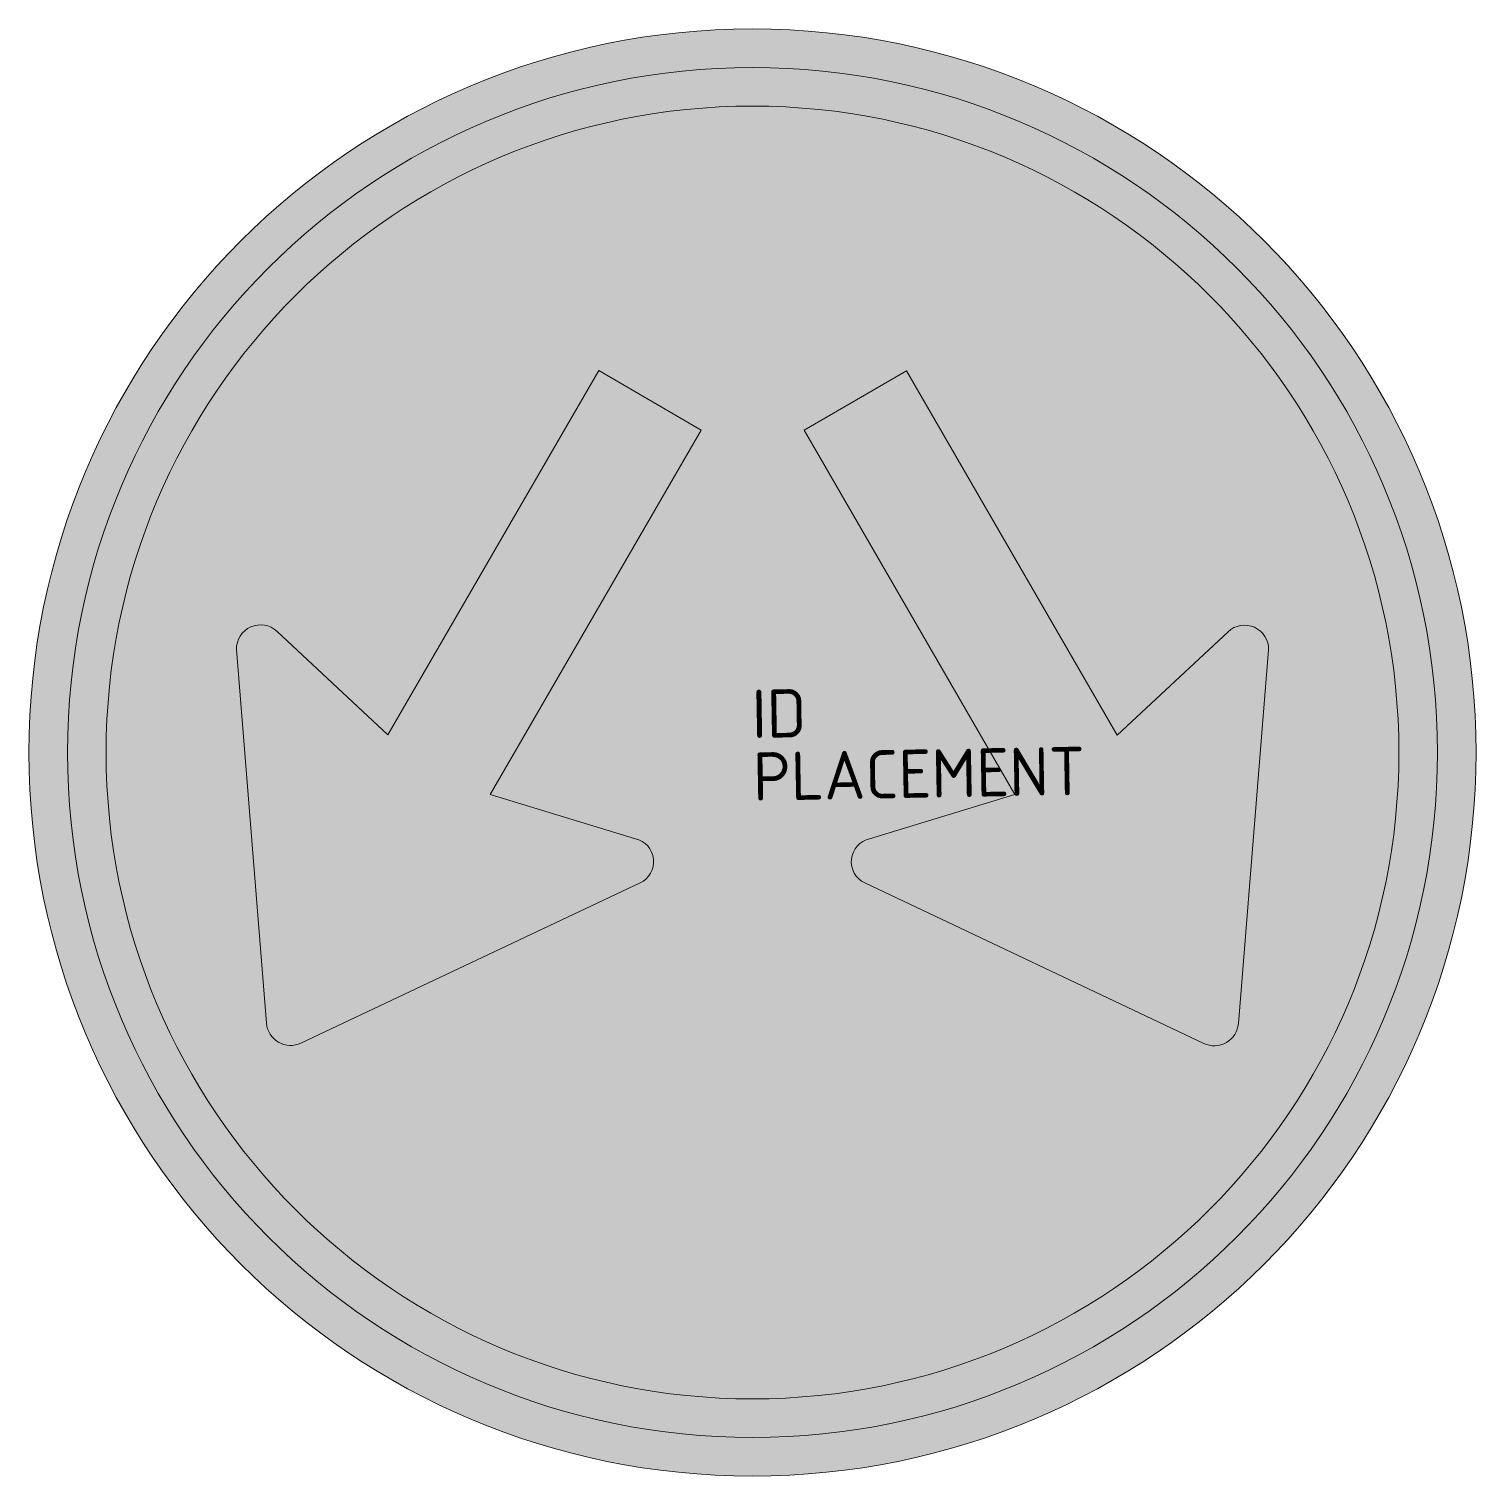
# Model space of a CAD drawing. Extents: x -3.75 to 3.75, y -3.75 to 3.75.
import ezdxf
from ezdxf.enums import TextEntityAlignment as Align

# ---------------------------------------------------------------- set-up
doc = ezdxf.new("R2010")
doc.units = 0
doc.styles.add('NLCS-ISO', font='NLCS-ISO.ttf', dxfattribs={"height": 0.25})

msp = doc.modelspace()

# ---------------------------------------------------------------- hatches: boundary and pattern name
at = {"true_color": 0x005b8c}
h = msp.add_hatch(color=146, dxfattribs=at)
h.dxf.hatch_style = 1
h.paths.add_polyline_path([(3.3569, 1.1548), (3.546, 1.2199, 0.577878), (-2.8334, 2.4565), (-2.6822, 2.3255, -0.577878)])
at = {"true_color": 0xf1f0ea}
h = msp.add_hatch(color=7, dxfattribs=at)
h.dxf.hatch_style = 1
h.paths.add_polyline_path([(-2.6822, 2.3255), (-2.5311, 2.1945, -0.577878), (3.1678, 1.0898), (3.3569, 1.1548, 0.577878)])
at = {"true_color": 0x005b8c}
h = msp.add_hatch(color=146, dxfattribs=at)
h.dxf.hatch_style = 1
h.paths.add_polyline_path([(-0.7969, 1.9792), (-0.2668, 1.6713), (-1.2343, 0.0005), (1.2343, -0.0005), (0.268, 1.6711), (0.7984, 1.9786), (1.8904, 0.0894), (2.4647, 0.6261, -0.664148), (2.675, 0.5319), (2.6318, -0.001), (3.35, -0.0012, 1), (-3.35, 0.0012), (-2.6318, 0.001), (-2.6746, 0.5339, -0.664148), (-2.4642, 0.6279), (-1.8904, 0.0909)])
h = msp.add_hatch(color=146, dxfattribs=at)
h.dxf.hatch_style = 1
h.paths.add_polyline_path([(-2.6822, 2.3255), (-2.8334, 2.4565, 0.180494), (-3.75, 0, 0.414214), (0, -3.75), (0, -3.55, -0.414214), (-3.55, 0, -0.180494)])
at = {"true_color": 0xf1f0ea}
h = msp.add_hatch(color=7, dxfattribs=at)
h.dxf.hatch_style = 1
h.paths.add_polyline_path([(-3.35, 0, -0.180494), (-2.5311, 2.1945), (-2.6822, 2.3255, 0.180494), (-3.55, 0, 0.414214), (0, -3.55), (0, -3.35, -0.414214)])
h = msp.add_hatch(color=7, dxfattribs=at)
h.dxf.hatch_style = 1
h.paths.add_polyline_path([(-1.3602, -0.2171), (-0.2668, 1.6713), (-0.7969, 1.9792), (-1.8904, 0.0909), (-2.4642, 0.6279, 0.664148), (-2.6746, 0.5339), (-2.5191, -1.4025, 0.524933), (-2.3399, -1.506), (-0.5823, -0.6758, 0.712371), (-0.6072, -0.4467)])
h = msp.add_hatch(color=7, dxfattribs=at)
h.dxf.hatch_style = 1
h.paths.add_polyline_path([(2.675, 0.5319, 0.664148), (2.4647, 0.6261), (1.8904, 0.0894), (0.7984, 1.9786), (0.268, 1.6711), (1.3601, -0.2181), (0.6069, -0.4472, 0.712371), (0.5818, -0.6763), (2.3392, -1.5079, 0.523878), (2.5181, -1.4043)])
at = {"true_color": 0x005b8c}
h = msp.add_hatch(color=146, dxfattribs=at)
h.dxf.hatch_style = 1
h.paths.add_polyline_path([(3.75, 0, 0.083022), (3.546, 1.2199), (3.3569, 1.1548, -0.083022), (3.55, 0, -0.414214), (0, -3.55), (0, -3.75, 0.414214)])
at = {"true_color": 0xf1f0ea}
h = msp.add_hatch(color=7, dxfattribs=at)
h.dxf.hatch_style = 1
h.paths.add_polyline_path([(3.3569, 1.1548), (3.1678, 1.0898, -0.083022), (3.35, 0, -0.414214), (0, -3.35), (0, -3.55, 0.414214), (3.55, 0, 0.083022)])
at = {"true_color": 0x005b8c}
h = msp.add_hatch(color=146, dxfattribs=at)
h.dxf.hatch_style = 1
h.paths.add_polyline_path([(3.35, -0.0012), (2.6318, -0.001), (2.5181, -1.4043, -0.523878), (2.3392, -1.5079), (0.5818, -0.6763, -0.712371), (0.6069, -0.4472), (1.3601, -0.2181), (1.2343, -0.0005), (-1.2343, 0.0005), (-1.3602, -0.2171), (-0.6072, -0.4467, -0.712371), (-0.5823, -0.6758), (-2.3399, -1.506, -0.524933), (-2.5191, -1.4025), (-2.6318, 0.001), (-3.35, 0.0012, 1)])

# ---------------------------------------------------------------- linework, layer by layer
at = {"color": 7, "lineweight": 0, "true_color": 0xf1f0ea}
for points in [[(-0.7969, 1.9792), (-1.8904, 0.0909), (-2.4642, 0.6279, 0.664148), (-2.6746, 0.5339), (-2.5191, -1.4025, 0.523878), (-2.3403, -1.5061), (-0.5823, -0.6758, 0.712371), (-0.6072, -0.4467), (-1.3602, -0.2171), (-0.2668, 1.6713)], [(0.7984, 1.9786), (1.8904, 0.0894), (2.4647, 0.6261, -0.664148), (2.675, 0.5319), (2.5181, -1.4043, -0.523878), (2.3392, -1.5079), (0.5818, -0.6763, -0.712371), (0.6069, -0.4472), (1.3601, -0.2181), (0.268, 1.6711)]]:
    msp.add_lwpolyline(points, format="xyb", close=True, dxfattribs=at)
at = {"color": 146, "lineweight": 0, "true_color": 0x005b8c}
msp.add_circle((0, 0), 3.75, dxfattribs=at)
at = {"color": 7, "lineweight": 0, "true_color": 0xf1f0ea}
for radius in [3.55, 3.35]:
    msp.add_circle((0, 0), radius, dxfattribs=at)

# ---------------------------------------------------------------- texts
at = {"style": 'NLCS-ISO'}
msp.add_attdef('ID', text='', height=0.25, rotation=1, dxfattribs=at).set_placement((0, 0), align=Align.BOTTOM_LEFT)
msp.add_attdef('PLACEMENT', text='', height=0.25, rotation=1, dxfattribs=at).set_placement((0, 0), align=Align.TOP_LEFT)

doc.saveas('drawing.dxf')
